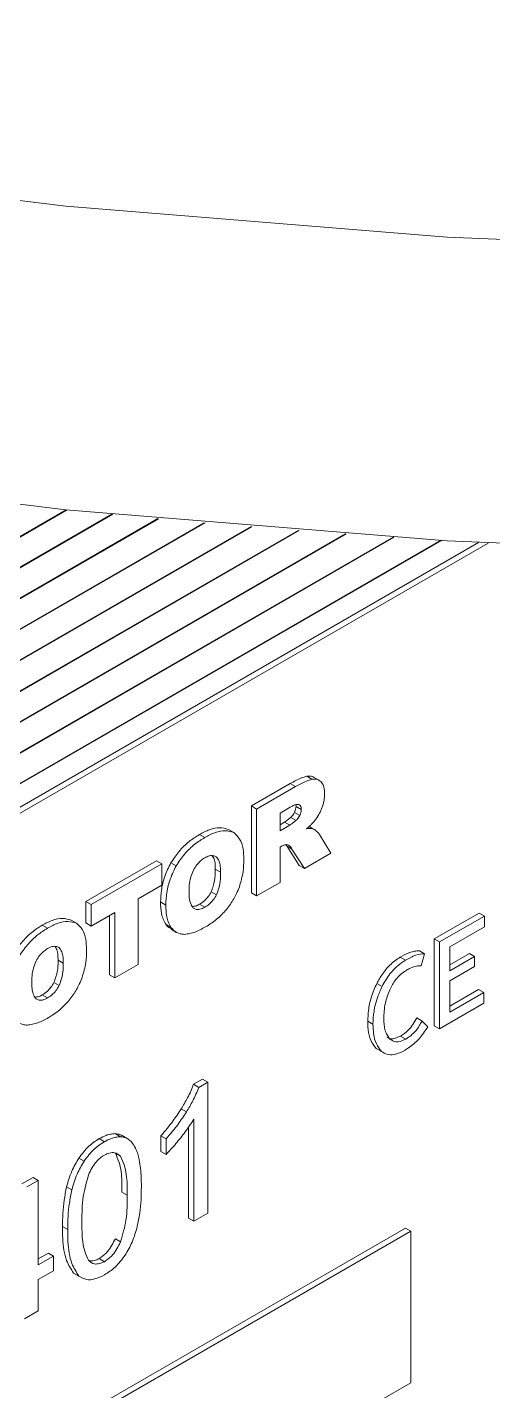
# Model space of a CAD drawing. Header units: millimetres. Extents: x -489 to 1607, y 116 to 1738.
# Drawn here: x 1273.38 to 1279.64, y 1299.07 to 1317.41 of the extents above; entities that cross this region are included whole.
import ezdxf

# ---------------------------------------------------------------- set-up
doc = ezdxf.new("R2010")
doc.units = ezdxf.units.MM

msp = doc.modelspace()

# ---------------------------------------------------------------- linework, layer by layer
at = {"color": 7, "linetype": 'Continuous', "lineweight": 15}
for p, q in [((1263.011, 1304.632), (1273.905, 1310.921)), ((1273.915, 1310.92), (1263.011, 1304.625)), ((1263.011, 1304.217), (1274.519, 1310.861)), ((1274.529, 1310.86), (1263.011, 1304.21)), ((1263.011, 1303.802), (1275.137, 1310.802)), ((1275.148, 1310.801), (1263.011, 1303.795)), ((1263.011, 1303.387), (1275.76, 1310.747)), ((1275.77, 1310.746), (1263.011, 1303.38)), ((1263.011, 1302.971), (1276.388, 1310.694)), ((1276.398, 1310.693), (1263.011, 1302.964)), ((1263.011, 1302.556), (1277.02, 1310.644)), ((1277.031, 1310.643), (1263.011, 1302.549)), ((1263.011, 1302.141), (1277.657, 1310.596)), ((1277.668, 1310.595), (1263.011, 1302.134)), ((1263.011, 1301.726), (1278.299, 1310.552)), ((1278.31, 1310.551), (1263.011, 1301.719)), ((1278.957, 1310.51), (1263.011, 1301.304)), ((1263.011, 1301.311), (1278.947, 1310.51)), ((1279.446, 1310.48), (1262.485, 1300.689)), ((1262.556, 1300.648), (1279.575, 1310.473)), ((1276.915, 1307.237), (1276.393, 1306.936)), ((1276.464, 1306.895), (1276.986, 1307.196)), ((1276.986, 1307.196), (1276.915, 1307.237)), ((1277.207, 1307.295), (1277.137, 1307.336)), ((1277.299, 1307.284), (1277.228, 1307.325)), ((1276.464, 1306.895), (1276.393, 1306.936)), ((1276.393, 1306.936), (1276.393, 1305.767)), ((1276.464, 1305.726), (1276.464, 1306.895)), ((1276.916, 1306.92), (1276.778, 1306.84)), ((1276.778, 1306.84), (1276.778, 1306.603)), ((1277.044, 1306.808), (1276.973, 1306.849)), ((1276.99, 1306.952), (1276.993, 1306.928)), ((1277.064, 1306.888), (1276.993, 1306.928)), ((1276.84, 1306.72), (1276.778, 1306.684)), ((1276.778, 1306.603), (1276.91, 1306.679)), ((1276.91, 1306.679), (1276.84, 1306.72)), ((1276.993, 1306.742), (1276.922, 1306.783)), ((1277.215, 1306.632), (1277.168, 1306.659)), ((1277.234, 1306.622), (1277.169, 1306.66)), ((1275.765, 1306.511), (1275.695, 1306.552)), ((1276.155, 1306.579), (1276.084, 1306.62)), ((1277.308, 1306.552), (1277.46, 1306.301)), ((1276.806, 1306.398), (1276.778, 1306.382)), ((1276.778, 1306.382), (1276.778, 1305.907)), ((1276.857, 1306.415), (1276.869, 1306.398)), ((1276.939, 1306.357), (1276.869, 1306.398)), ((1276.869, 1306.398), (1277.036, 1306.137)), ((1277.107, 1306.097), (1276.939, 1306.357)), ((1277.46, 1306.301), (1277.107, 1306.097)), ((1275.118, 1306.199), (1274.167, 1305.65)), ((1274.238, 1305.61), (1275.189, 1306.159)), ((1275.189, 1306.159), (1275.118, 1306.199)), ((1275.189, 1306.159), (1275.189, 1305.87)), ((1275.381, 1306.13), (1275.31, 1306.171)), ((1277.107, 1306.097), (1277.036, 1306.137)), ((1275.979, 1306.044), (1275.908, 1306.084)), ((1276.778, 1305.907), (1276.464, 1305.726)), ((1275.189, 1305.87), (1274.87, 1305.686)), ((1275.924, 1305.74), (1275.853, 1305.781)), ((1276.464, 1305.726), (1276.393, 1305.767)), ((1274.238, 1305.61), (1274.167, 1305.65)), ((1274.167, 1305.65), (1274.167, 1305.362)), ((1274.238, 1305.61), (1274.238, 1305.321)), ((1274.87, 1305.686), (1274.87, 1304.805)), ((1275.243, 1305.604), (1275.172, 1305.645)), ((1275.767, 1305.574), (1275.697, 1305.615)), ((1274.04, 1305.359), (1273.97, 1305.4)), ((1274.238, 1305.321), (1274.167, 1305.362)), ((1274.238, 1305.321), (1274.557, 1305.505)), ((1274.486, 1305.464), (1274.486, 1304.666)), ((1274.557, 1304.625), (1274.557, 1305.505)), ((1279.456, 1305.496), (1278.852, 1305.147)), ((1278.923, 1305.107), (1279.527, 1305.455)), ((1279.456, 1305.496), (1279.527, 1305.455)), ((1279.527, 1305.312), (1279.527, 1305.455)), ((1273.651, 1305.291), (1273.58, 1305.332)), ((1275.312, 1305.303), (1275.242, 1305.344)), ((1275.314, 1305.277), (1275.384, 1305.236)), ((1279.061, 1305.043), (1279.527, 1305.312)), ((1278.923, 1305.107), (1278.852, 1305.147)), ((1278.852, 1305.147), (1278.852, 1303.979)), ((1278.923, 1303.938), (1278.923, 1305.107)), ((1279.061, 1304.718), (1279.061, 1305.043)), ((1273.864, 1304.823), (1273.794, 1304.864)), ((1278.464, 1304.862), (1278.393, 1304.903)), ((1278.722, 1304.948), (1278.652, 1304.989)), ((1278.722, 1304.948), (1278.676, 1304.785)), ((1279.324, 1304.952), (1279.061, 1304.8)), ((1279.395, 1304.911), (1279.061, 1304.718)), ((1279.395, 1304.911), (1279.324, 1304.952)), ((1279.395, 1304.776), (1279.395, 1304.911)), ((1274.557, 1304.625), (1274.486, 1304.666)), ((1274.87, 1304.805), (1274.557, 1304.625)), ((1279.061, 1304.583), (1279.395, 1304.776)), ((1273.809, 1304.519), (1273.738, 1304.56)), ((1278.079, 1304.548), (1278.15, 1304.507)), ((1279.061, 1304.162), (1279.061, 1304.583)), ((1279.448, 1304.467), (1279.061, 1304.243)), ((1279.519, 1304.426), (1279.448, 1304.467)), ((1273.653, 1304.353), (1273.582, 1304.394)), ((1279.519, 1304.283), (1278.923, 1303.938)), ((1279.519, 1304.426), (1279.061, 1304.162)), ((1279.519, 1304.283), (1279.519, 1304.426)), ((1278.688, 1304.043), (1278.617, 1304.084)), ((1278.028, 1304.003), (1277.958, 1304.043)), ((1278.688, 1304.043), (1278.764, 1303.965)), ((1278.923, 1303.938), (1278.852, 1303.979)), ((1278.469, 1303.8), (1278.398, 1303.841)), ((1278.142, 1303.633), (1278.072, 1303.674)), ((1275.735, 1303.261), (1275.615, 1303.192)), ((1275.686, 1303.151), (1275.615, 1303.192)), ((1275.806, 1303.221), (1275.686, 1303.151)), ((1275.735, 1303.261), (1275.806, 1303.221)), ((1275.806, 1301.46), (1275.806, 1303.221)), ((1275.52, 1302.821), (1275.449, 1302.862)), ((1275.549, 1302.616), (1275.549, 1301.393)), ((1275.619, 1302.724), (1275.619, 1301.352)), ((1274.419, 1302.42), (1274.348, 1302.461)), ((1274.633, 1302.487), (1274.563, 1302.528)), ((1274.725, 1302.462), (1274.654, 1302.503)), ((1275.247, 1302.458), (1275.176, 1302.498)), ((1275.176, 1302.498), (1275.176, 1302.29)), ((1275.247, 1302.458), (1275.247, 1302.249)), ((1274.635, 1302.224), (1274.564, 1302.265)), ((1275.247, 1302.249), (1275.176, 1302.29)), ((1274.144, 1302.158), (1274.073, 1302.199)), ((1273.457, 1301.939), (1273.305, 1301.852)), ((1273.376, 1301.811), (1273.528, 1301.899)), ((1273.528, 1301.899), (1273.457, 1301.939)), ((1273.528, 1301.899), (1273.528, 1300.762)), ((1273.979, 1301.771), (1273.909, 1301.812)), ((1274.722, 1301.699), (1274.652, 1301.74)), ((1275.619, 1301.352), (1275.549, 1301.393)), ((1275.619, 1301.352), (1275.806, 1301.46)), ((1278.466, 1301.259), (1264.324, 1293.095)), ((1264.395, 1293.054), (1278.537, 1301.218)), ((1273.924, 1301.238), (1273.853, 1301.279)), ((1278.537, 1301.218), (1278.466, 1301.259)), ((1278.537, 1301.218), (1278.537, 1299.177)), ((1274.635, 1301.075), (1274.564, 1301.115)), ((1273.663, 1300.922), (1273.528, 1300.844)), ((1273.528, 1300.762), (1273.733, 1300.881)), ((1273.733, 1300.881), (1273.663, 1300.922)), ((1273.733, 1300.881), (1273.733, 1300.683)), ((1274.419, 1300.806), (1274.348, 1300.847)), ((1273.733, 1300.683), (1273.528, 1300.565)), ((1274.003, 1300.653), (1274.074, 1300.612)), ((1273.528, 1300.565), (1273.528, 1300.145)), ((1273.528, 1300.145), (1273.342, 1300.037)), ((1278.537, 1299.177), (1264.395, 1291.013))]:
    msp.add_line(p, q, dxfattribs=at)
at = {"color": 7, "linetype": 'Continuous', "lineweight": 15, "flags": 128}
for points in [[(1258.987, 1317.461), (1263.856, 1316.445), (1268.835, 1315.625), (1273.899, 1315.005), (1279.026, 1314.588), (1284.191, 1314.377), (1289.368, 1314.371), (1294.534, 1314.572), (1299.663, 1314.978), (1304.732, 1315.588), (1309.716, 1316.398), (1314.591, 1317.404), (1319.334, 1318.602)], [(1245.269, 1317.553), (1249.671, 1315.98), (1254.251, 1314.587), (1258.987, 1313.379), (1263.856, 1312.362), (1268.835, 1311.542), (1273.899, 1310.922), (1279.026, 1310.505), (1284.191, 1310.294), (1289.368, 1310.288), (1294.534, 1310.489), (1299.663, 1310.895), (1304.732, 1311.505), (1309.716, 1312.315), (1314.591, 1313.321), (1319.334, 1314.519), (1323.923, 1315.904), (1328.335, 1317.467)]]:
    msp.add_lwpolyline(points, dxfattribs=at)
at = {"color": 7, "linetype": 'Continuous', "lineweight": 15}
for points, knots in [([(1277.137, 1307.336), (1277.114, 1307.329), (1277.066, 1307.314), (1276.991, 1307.28), (1276.94, 1307.251), (1276.915, 1307.237)], [0, 0, 0, 0, 0.316158, 0.656372, 1, 1, 1, 1]), ([(1276.986, 1307.196), (1277.009, 1307.209), (1277.058, 1307.237), (1277.133, 1307.272), (1277.182, 1307.287), (1277.207, 1307.295)], [0, 0, 0, 0, 0.316096, 0.656052, 1, 1, 1, 1]), ([(1277.227, 1307.324), (1277.225, 1307.326), (1277.21, 1307.337), (1277.178, 1307.34), (1277.148, 1307.337), (1277.137, 1307.336)], [0, 0, 0, 0, 0.091011, 0.649149, 1, 1, 1, 1]), ([(1277.207, 1307.295), (1277.225, 1307.297), (1277.262, 1307.301), (1277.302, 1307.285), (1277.323, 1307.267), (1277.331, 1307.26)], [0, 0, 0, 0, 0.373193, 0.751163, 1, 1, 1, 1]), ([(1277.331, 1307.26), (1277.343, 1307.243), (1277.362, 1307.216), (1277.375, 1307.158), (1277.377, 1307.12), (1277.378, 1307.098)], [0, 0, 0, 0, 0.409553, 0.660386, 1, 1, 1, 1]), ([(1277.378, 1307.098), (1277.377, 1307.069), (1277.375, 1307.024), (1277.359, 1306.959), (1277.348, 1306.926), (1277.342, 1306.909)], [0, 0, 0, 0, 0.486384, 0.741156, 1, 1, 1, 1]), ([(1277.033, 1306.957), (1277.022, 1306.957), (1276.997, 1306.958), (1276.957, 1306.944), (1276.928, 1306.927), (1276.916, 1306.92)], [0, 0, 0, 0, 0.291708, 0.691834, 1, 1, 1, 1]), ([(1276.973, 1306.849), (1276.97, 1306.843), (1276.961, 1306.826), (1276.944, 1306.803), (1276.929, 1306.789), (1276.922, 1306.783)], [0, 0, 0, 0, 0.255132, 0.651252, 1, 1, 1, 1]), ([(1276.993, 1306.928), (1276.993, 1306.922), (1276.992, 1306.905), (1276.985, 1306.878), (1276.977, 1306.858), (1276.973, 1306.849)], [0, 0, 0, 0, 0.254504, 0.69253, 1, 1, 1, 1]), ([(1277.064, 1306.888), (1277.063, 1306.898), (1277.062, 1306.918), (1277.052, 1306.943), (1277.039, 1306.952), (1277.033, 1306.957)], [0, 0, 0, 0, 0.322912, 0.651053, 1, 1, 1, 1]), ([(1277.044, 1306.808), (1277.047, 1306.815), (1277.055, 1306.834), (1277.062, 1306.861), (1277.063, 1306.88), (1277.064, 1306.888)], [0, 0, 0, 0, 0.254432, 0.685844, 1, 1, 1, 1]), ([(1277.342, 1306.909), (1277.335, 1306.894), (1277.322, 1306.864), (1277.292, 1306.804), (1277.263, 1306.764), (1277.243, 1306.738)], [0, 0, 0, 0, 0.250517, 0.501576, 1, 1, 1, 1]), ([(1276.084, 1306.62), (1276.046, 1306.632), (1275.97, 1306.655), (1275.833, 1306.626), (1275.74, 1306.576), (1275.695, 1306.552)], [0, 0, 0, 0, 0.3359482, 0.6770236, 1, 1, 1, 1]), ([(1276.922, 1306.783), (1276.911, 1306.774), (1276.892, 1306.757), (1276.864, 1306.736), (1276.848, 1306.725), (1276.84, 1306.72)], [0, 0, 0, 0, 0.420378, 0.709686, 1, 1, 1, 1]), ([(1276.91, 1306.679), (1276.922, 1306.687), (1276.942, 1306.7), (1276.969, 1306.722), (1276.985, 1306.736), (1276.993, 1306.742)], [0, 0, 0, 0, 0.420529, 0.709968, 1, 1, 1, 1]), ([(1276.993, 1306.742), (1276.998, 1306.747), (1277.011, 1306.758), (1277.029, 1306.781), (1277.039, 1306.8), (1277.044, 1306.808)], [0, 0, 0, 0, 0.255091, 0.647186, 1, 1, 1, 1]), ([(1277.243, 1306.738), (1277.233, 1306.725), (1277.212, 1306.701), (1277.175, 1306.664), (1277.148, 1306.641), (1277.133, 1306.628)], [0, 0, 0, 0, 0.3014697, 0.6033253, 1, 1, 1, 1]), ([(1275.695, 1306.552), (1275.647, 1306.523), (1275.552, 1306.463), (1275.418, 1306.33), (1275.345, 1306.222), (1275.31, 1306.171)], [0, 0, 0, 0, 0.338809, 0.682425, 1, 1, 1, 1]), ([(1275.381, 1306.13), (1275.418, 1306.185), (1275.494, 1306.297), (1275.629, 1306.426), (1275.721, 1306.484), (1275.765, 1306.511)], [0, 0, 0, 0, 0.33888, 0.683183, 1, 1, 1, 1]), ([(1275.765, 1306.511), (1275.813, 1306.537), (1275.908, 1306.587), (1276.044, 1306.613), (1276.118, 1306.59), (1276.155, 1306.579)], [0, 0, 0, 0, 0.335809, 0.676155, 1, 1, 1, 1]), ([(1276.155, 1306.579), (1276.184, 1306.553), (1276.243, 1306.5), (1276.286, 1306.37), (1276.29, 1306.267), (1276.292, 1306.219)], [0, 0, 0, 0, 0.342802, 0.691279, 1, 1, 1, 1]), ([(1277.133, 1306.628), (1277.144, 1306.63), (1277.164, 1306.634), (1277.191, 1306.635), (1277.207, 1306.633), (1277.215, 1306.632)], [0, 0, 0, 0, 0.393712, 0.695536, 1, 1, 1, 1]), ([(1277.215, 1306.632), (1277.224, 1306.628), (1277.237, 1306.622), (1277.253, 1306.609), (1277.261, 1306.603), (1277.265, 1306.599)], [0, 0, 0, 0, 0.497307, 0.748419, 1, 1, 1, 1]), ([(1277.265, 1306.599), (1277.273, 1306.592), (1277.285, 1306.582), (1277.299, 1306.566), (1277.305, 1306.556), (1277.308, 1306.552)], [0, 0, 0, 0, 0.4982544, 0.7488639, 1, 1, 1, 1]), ([(1276.883, 1306.415), (1276.873, 1306.416), (1276.854, 1306.418), (1276.826, 1306.408), (1276.811, 1306.4), (1276.806, 1306.398)], [0, 0, 0, 0, 0.413272, 0.831409, 1, 1, 1, 1]), ([(1276.939, 1306.357), (1276.934, 1306.366), (1276.924, 1306.383), (1276.905, 1306.403), (1276.89, 1306.411), (1276.883, 1306.415)], [0, 0, 0, 0, 0.364836, 0.679161, 1, 1, 1, 1]), ([(1275.31, 1306.171), (1275.281, 1306.111), (1275.222, 1305.989), (1275.178, 1305.807), (1275.174, 1305.698), (1275.172, 1305.645)], [0, 0, 0, 0, 0.337805, 0.680967, 1, 1, 1, 1]), ([(1275.243, 1305.604), (1275.245, 1305.66), (1275.249, 1305.772), (1275.296, 1305.955), (1275.353, 1306.073), (1275.381, 1306.13)], [0, 0, 0, 0, 0.337748, 0.680212, 1, 1, 1, 1]), ([(1275.765, 1306.237), (1275.747, 1306.225), (1275.71, 1306.201), (1275.656, 1306.145), (1275.628, 1306.097), (1275.613, 1306.072)], [0, 0, 0, 0, 0.3183854, 0.6417232, 1, 1, 1, 1]), ([(1275.921, 1306.252), (1275.908, 1306.258), (1275.881, 1306.271), (1275.827, 1306.269), (1275.787, 1306.249), (1275.765, 1306.237)], [0, 0, 0, 0, 0.309944, 0.624525, 1, 1, 1, 1]), ([(1275.867, 1306.267), (1275.873, 1306.258), (1275.892, 1306.233), (1275.907, 1306.171), (1275.908, 1306.114), (1275.908, 1306.084)], [0, 0, 0, 0, 0.192759, 0.578717, 1, 1, 1, 1]), ([(1275.979, 1306.044), (1275.978, 1306.071), (1275.978, 1306.125), (1275.961, 1306.2), (1275.935, 1306.234), (1275.921, 1306.252)], [0, 0, 0, 0, 0.320954, 0.644468, 1, 1, 1, 1]), ([(1276.292, 1306.219), (1276.29, 1306.164), (1276.289, 1306.078), (1276.262, 1305.951), (1276.242, 1305.883), (1276.232, 1305.849)], [0, 0, 0, 0, 0.472765, 0.73442, 1, 1, 1, 1]), ([(1275.613, 1306.072), (1275.601, 1306.042), (1275.574, 1305.973), (1275.556, 1305.874), (1275.556, 1305.812), (1275.555, 1305.783)], [0, 0, 0, 0, 0.304263, 0.684963, 1, 1, 1, 1]), ([(1275.908, 1306.084), (1275.908, 1306.057), (1275.909, 1305.986), (1275.89, 1305.882), (1275.862, 1305.807), (1275.853, 1305.781)], [0, 0, 0, 0, 0.288595, 0.753193, 1, 1, 1, 1]), ([(1275.924, 1305.74), (1275.935, 1305.77), (1275.962, 1305.842), (1275.979, 1305.947), (1275.979, 1306.014), (1275.979, 1306.044)], [0, 0, 0, 0, 0.288425, 0.681381, 1, 1, 1, 1]), ([(1275.555, 1305.783), (1275.556, 1305.756), (1275.556, 1305.693), (1275.574, 1305.615), (1275.601, 1305.577), (1275.612, 1305.562)], [0, 0, 0, 0, 0.3062594, 0.7177184, 1, 1, 1, 1]), ([(1275.853, 1305.781), (1275.84, 1305.76), (1275.814, 1305.717), (1275.761, 1305.656), (1275.72, 1305.63), (1275.697, 1305.615)], [0, 0, 0, 0, 0.299003, 0.602146, 1, 1, 1, 1]), ([(1275.767, 1305.574), (1275.787, 1305.587), (1275.826, 1305.612), (1275.881, 1305.67), (1275.91, 1305.717), (1275.924, 1305.74)], [0, 0, 0, 0, 0.334332, 0.674663, 1, 1, 1, 1]), ([(1276.232, 1305.849), (1276.22, 1305.819), (1276.187, 1305.739), (1276.127, 1305.635), (1276.077, 1305.569), (1276.059, 1305.545)], [0, 0, 0, 0, 0.283196, 0.744182, 1, 1, 1, 1]), ([(1275.172, 1305.645), (1275.173, 1305.591), (1275.176, 1305.506), (1275.207, 1305.41), (1275.23, 1305.366), (1275.242, 1305.344)], [0, 0, 0, 0, 0.4617787, 0.7282196, 1, 1, 1, 1]), ([(1275.312, 1305.303), (1275.292, 1305.341), (1275.26, 1305.402), (1275.246, 1305.511), (1275.244, 1305.573), (1275.243, 1305.604)], [0, 0, 0, 0, 0.462018, 0.728947, 1, 1, 1, 1]), ([(1275.697, 1305.615), (1275.678, 1305.605), (1275.643, 1305.586), (1275.611, 1305.586), (1275.597, 1305.586)], [0, 0, 0, 0, 0.549938, 1, 1, 1, 1]), ([(1275.612, 1305.562), (1275.625, 1305.555), (1275.651, 1305.542), (1275.704, 1305.542), (1275.745, 1305.563), (1275.767, 1305.574)], [0, 0, 0, 0, 0.304635, 0.613682, 1, 1, 1, 1]), ([(1276.059, 1305.545), (1276.016, 1305.498), (1275.949, 1305.426), (1275.852, 1305.356), (1275.803, 1305.325), (1275.778, 1305.31)], [0, 0, 0, 0, 0.4870959, 0.7420281, 1, 1, 1, 1]), ([(1273.97, 1305.4), (1273.932, 1305.411), (1273.856, 1305.434), (1273.719, 1305.405), (1273.626, 1305.356), (1273.58, 1305.332)], [0, 0, 0, 0, 0.3359486, 0.6770481, 1, 1, 1, 1]), ([(1273.651, 1305.291), (1273.698, 1305.316), (1273.793, 1305.367), (1273.929, 1305.392), (1274.004, 1305.37), (1274.04, 1305.359)], [0, 0, 0, 0, 0.33581, 0.676134, 1, 1, 1, 1]), ([(1274.04, 1305.359), (1274.07, 1305.333), (1274.129, 1305.28), (1274.171, 1305.149), (1274.175, 1305.047), (1274.177, 1304.999)], [0, 0, 0, 0, 0.342802, 0.691279, 1, 1, 1, 1]), ([(1273.58, 1305.332), (1273.533, 1305.302), (1273.438, 1305.242), (1273.304, 1305.109), (1273.231, 1305.002), (1273.196, 1304.95)], [0, 0, 0, 0, 0.338808, 0.682447, 1, 1, 1, 1]), ([(1273.266, 1304.909), (1273.304, 1304.964), (1273.379, 1305.076), (1273.515, 1305.205), (1273.607, 1305.263), (1273.651, 1305.291)], [0, 0, 0, 0, 0.33888, 0.683183, 1, 1, 1, 1]), ([(1275.242, 1305.344), (1275.254, 1305.328), (1275.275, 1305.301), (1275.305, 1305.288), (1275.317, 1305.283)], [0, 0, 0, 0, 0.597848, 1, 1, 1, 1]), ([(1275.494, 1305.209), (1275.474, 1305.211), (1275.42, 1305.216), (1275.359, 1305.249), (1275.325, 1305.289), (1275.312, 1305.303)], [0, 0, 0, 0, 0.278876, 0.731705, 1, 1, 1, 1]), ([(1275.778, 1305.31), (1275.73, 1305.284), (1275.658, 1305.244), (1275.564, 1305.219), (1275.518, 1305.212), (1275.494, 1305.209)], [0, 0, 0, 0, 0.487142, 0.74201, 1, 1, 1, 1]), ([(1273.65, 1305.017), (1273.632, 1305.005), (1273.596, 1304.981), (1273.541, 1304.924), (1273.513, 1304.877), (1273.498, 1304.852)], [0, 0, 0, 0, 0.318382, 0.641774, 1, 1, 1, 1]), ([(1273.807, 1305.031), (1273.793, 1305.037), (1273.767, 1305.05), (1273.713, 1305.048), (1273.672, 1305.028), (1273.65, 1305.017)], [0, 0, 0, 0, 0.309995, 0.62458, 1, 1, 1, 1]), ([(1273.753, 1305.046), (1273.759, 1305.038), (1273.777, 1305.013), (1273.792, 1304.951), (1273.793, 1304.894), (1273.794, 1304.864)], [0, 0, 0, 0, 0.192782, 0.578728, 1, 1, 1, 1]), ([(1273.864, 1304.823), (1273.864, 1304.85), (1273.863, 1304.904), (1273.847, 1304.979), (1273.82, 1305.013), (1273.807, 1305.031)], [0, 0, 0, 0, 0.320954, 0.644468, 1, 1, 1, 1]), ([(1274.177, 1304.999), (1274.176, 1304.943), (1274.174, 1304.857), (1274.147, 1304.73), (1274.127, 1304.662), (1274.117, 1304.628)], [0, 0, 0, 0, 0.472765, 0.73442, 1, 1, 1, 1]), ([(1273.498, 1304.852), (1273.486, 1304.821), (1273.459, 1304.753), (1273.442, 1304.653), (1273.441, 1304.591), (1273.441, 1304.563)], [0, 0, 0, 0, 0.304263, 0.684963, 1, 1, 1, 1]), ([(1273.794, 1304.864), (1273.794, 1304.837), (1273.794, 1304.766), (1273.776, 1304.661), (1273.748, 1304.586), (1273.738, 1304.56)], [0, 0, 0, 0, 0.288592, 0.753195, 1, 1, 1, 1]), ([(1273.809, 1304.519), (1273.82, 1304.55), (1273.847, 1304.622), (1273.865, 1304.726), (1273.864, 1304.793), (1273.864, 1304.823)], [0, 0, 0, 0, 0.288441, 0.681383, 1, 1, 1, 1]), ([(1278.393, 1304.903), (1278.346, 1304.87), (1278.26, 1304.812), (1278.154, 1304.679), (1278.103, 1304.59), (1278.079, 1304.548)], [0, 0, 0, 0, 0.395211, 0.712791, 1, 1, 1, 1]), ([(1278.15, 1304.507), (1278.183, 1304.566), (1278.243, 1304.672), (1278.358, 1304.789), (1278.43, 1304.838), (1278.464, 1304.862)], [0, 0, 0, 0, 0.395208, 0.712659, 1, 1, 1, 1]), ([(1278.652, 1304.989), (1278.63, 1304.987), (1278.588, 1304.984), (1278.502, 1304.963), (1278.436, 1304.927), (1278.393, 1304.903)], [0, 0, 0, 0, 0.26549, 0.517441, 1, 1, 1, 1]), ([(1278.464, 1304.862), (1278.488, 1304.875), (1278.535, 1304.901), (1278.624, 1304.94), (1278.684, 1304.945), (1278.722, 1304.948)], [0, 0, 0, 0, 0.265504, 0.531544, 1, 1, 1, 1]), ([(1274.117, 1304.628), (1274.105, 1304.598), (1274.073, 1304.518), (1274.013, 1304.414), (1273.963, 1304.348), (1273.945, 1304.324)], [0, 0, 0, 0, 0.283221, 0.74418, 1, 1, 1, 1]), ([(1278.468, 1304.72), (1278.444, 1304.704), (1278.397, 1304.67), (1278.317, 1304.588), (1278.277, 1304.511), (1278.254, 1304.465)], [0, 0, 0, 0, 0.2816058, 0.5669506, 1, 1, 1, 1]), ([(1278.676, 1304.785), (1278.655, 1304.785), (1278.605, 1304.786), (1278.533, 1304.757), (1278.484, 1304.73), (1278.468, 1304.72)], [0, 0, 0, 0, 0.326662, 0.768114, 1, 1, 1, 1]), ([(1273.441, 1304.563), (1273.441, 1304.536), (1273.442, 1304.472), (1273.46, 1304.394), (1273.487, 1304.357), (1273.498, 1304.341)], [0, 0, 0, 0, 0.306266, 0.717734, 1, 1, 1, 1]), ([(1273.738, 1304.56), (1273.726, 1304.539), (1273.7, 1304.497), (1273.647, 1304.436), (1273.606, 1304.409), (1273.582, 1304.394)], [0, 0, 0, 0, 0.29897, 0.602127, 1, 1, 1, 1]), ([(1273.653, 1304.353), (1273.672, 1304.366), (1273.712, 1304.391), (1273.767, 1304.449), (1273.795, 1304.496), (1273.809, 1304.519)], [0, 0, 0, 0, 0.334292, 0.674644, 1, 1, 1, 1]), ([(1278.079, 1304.548), (1278.053, 1304.487), (1278, 1304.365), (1277.964, 1304.192), (1277.96, 1304.09), (1277.958, 1304.043)], [0, 0, 0, 0, 0.352113, 0.708646, 1, 1, 1, 1]), ([(1278.028, 1304.003), (1278.031, 1304.059), (1278.035, 1304.171), (1278.08, 1304.346), (1278.128, 1304.457), (1278.15, 1304.507)], [0, 0, 0, 0, 0.352054, 0.708359, 1, 1, 1, 1]), ([(1278.254, 1304.465), (1278.231, 1304.403), (1278.194, 1304.305), (1278.177, 1304.176), (1278.174, 1304.11), (1278.173, 1304.077)], [0, 0, 0, 0, 0.456746, 0.725453, 1, 1, 1, 1]), ([(1273.582, 1304.394), (1273.563, 1304.384), (1273.528, 1304.366), (1273.497, 1304.366), (1273.483, 1304.366)], [0, 0, 0, 0, 0.549938, 1, 1, 1, 1]), ([(1273.498, 1304.341), (1273.511, 1304.335), (1273.537, 1304.321), (1273.59, 1304.322), (1273.631, 1304.342), (1273.653, 1304.353)], [0, 0, 0, 0, 0.304667, 0.6137, 1, 1, 1, 1]), ([(1273.945, 1304.324), (1273.901, 1304.277), (1273.835, 1304.205), (1273.738, 1304.135), (1273.688, 1304.104), (1273.663, 1304.089)], [0, 0, 0, 0, 0.4870959, 0.7420281, 1, 1, 1, 1]), ([(1273.38, 1303.988), (1273.36, 1303.99), (1273.306, 1303.995), (1273.244, 1304.029), (1273.211, 1304.068), (1273.198, 1304.083)], [0, 0, 0, 0, 0.278908, 0.731732, 1, 1, 1, 1]), ([(1273.663, 1304.089), (1273.616, 1304.063), (1273.544, 1304.023), (1273.45, 1303.998), (1273.403, 1303.992), (1273.38, 1303.988)], [0, 0, 0, 0, 0.4871417, 0.7420443, 1, 1, 1, 1]), ([(1278.173, 1304.077), (1278.175, 1304.023), (1278.178, 1303.94), (1278.216, 1303.855), (1278.242, 1303.819), (1278.256, 1303.801)], [0, 0, 0, 0, 0.478291, 0.735568, 1, 1, 1, 1]), ([(1278.617, 1304.084), (1278.601, 1304.055), (1278.568, 1303.996), (1278.494, 1303.904), (1278.434, 1303.864), (1278.398, 1303.841)], [0, 0, 0, 0, 0.284265, 0.572304, 1, 1, 1, 1]), ([(1277.958, 1304.043), (1277.959, 1303.99), (1277.963, 1303.882), (1278.005, 1303.758), (1278.051, 1303.7), (1278.072, 1303.674)], [0, 0, 0, 0, 0.353717, 0.711453, 1, 1, 1, 1]), ([(1278.142, 1303.633), (1278.117, 1303.665), (1278.066, 1303.729), (1278.033, 1303.862), (1278.03, 1303.959), (1278.028, 1304.003)], [0, 0, 0, 0, 0.353807, 0.711915, 1, 1, 1, 1]), ([(1278.764, 1303.965), (1278.727, 1303.908), (1278.651, 1303.794), (1278.537, 1303.703), (1278.472, 1303.66), (1278.454, 1303.648)], [0, 0, 0, 0, 0.418436, 0.8458119, 1, 1, 1, 1]), ([(1278.469, 1303.8), (1278.492, 1303.816), (1278.54, 1303.847), (1278.621, 1303.924), (1278.663, 1303.998), (1278.688, 1304.043)], [0, 0, 0, 0, 0.2842674, 0.571768, 1, 1, 1, 1]), ([(1278.398, 1303.841), (1278.375, 1303.83), (1278.328, 1303.809), (1278.261, 1303.798), (1278.23, 1303.818), (1278.215, 1303.827)], [0, 0, 0, 0, 0.344366, 0.69312, 1, 1, 1, 1]), ([(1278.256, 1303.801), (1278.272, 1303.79), (1278.304, 1303.768), (1278.375, 1303.756), (1278.434, 1303.784), (1278.469, 1303.8)], [0, 0, 0, 0, 0.287269, 0.578047, 1, 1, 1, 1]), ([(1278.454, 1303.648), (1278.407, 1303.625), (1278.321, 1303.582), (1278.216, 1303.59), (1278.166, 1303.619), (1278.142, 1303.633)], [0, 0, 0, 0, 0.400531, 0.716787, 1, 1, 1, 1]), ([(1275.615, 1303.192), (1275.603, 1303.162), (1275.579, 1303.101), (1275.526, 1302.989), (1275.479, 1302.911), (1275.449, 1302.862)], [0, 0, 0, 0, 0.268532, 0.537494, 1, 1, 1, 1]), ([(1275.686, 1303.151), (1275.674, 1303.121), (1275.649, 1303.06), (1275.597, 1302.948), (1275.55, 1302.87), (1275.52, 1302.821)], [0, 0, 0, 0, 0.268532, 0.537494, 1, 1, 1, 1]), ([(1275.449, 1302.862), (1275.413, 1302.806), (1275.352, 1302.714), (1275.259, 1302.595), (1275.204, 1302.531), (1275.176, 1302.498)], [0, 0, 0, 0, 0.4321992, 0.715229, 1, 1, 1, 1]), ([(1275.52, 1302.821), (1275.484, 1302.765), (1275.423, 1302.673), (1275.33, 1302.554), (1275.274, 1302.49), (1275.247, 1302.458)], [0, 0, 0, 0, 0.4321992, 0.715229, 1, 1, 1, 1]), ([(1275.443, 1302.474), (1275.463, 1302.5), (1275.504, 1302.552), (1275.564, 1302.636), (1275.601, 1302.695), (1275.619, 1302.724)], [0, 0, 0, 0, 0.323269, 0.66048, 1, 1, 1, 1]), ([(1274.348, 1302.461), (1274.3, 1302.43), (1274.227, 1302.384), (1274.137, 1302.284), (1274.095, 1302.228), (1274.073, 1302.199)], [0, 0, 0, 0, 0.482508, 0.737569, 1, 1, 1, 1]), ([(1274.563, 1302.528), (1274.541, 1302.526), (1274.502, 1302.524), (1274.43, 1302.504), (1274.379, 1302.477), (1274.348, 1302.461)], [0, 0, 0, 0, 0.318811, 0.583252, 1, 1, 1, 1]), ([(1274.633, 1302.487), (1274.612, 1302.486), (1274.572, 1302.483), (1274.5, 1302.463), (1274.45, 1302.436), (1274.419, 1302.42)], [0, 0, 0, 0, 0.318811, 0.583252, 1, 1, 1, 1]), ([(1274.654, 1302.501), (1274.647, 1302.506), (1274.62, 1302.522), (1274.587, 1302.525), (1274.563, 1302.528)], [0, 0, 0, 0, 0.253725, 1, 1, 1, 1]), ([(1274.786, 1302.411), (1274.772, 1302.425), (1274.747, 1302.45), (1274.697, 1302.478), (1274.658, 1302.484), (1274.633, 1302.487)], [0, 0, 0, 0, 0.336765, 0.594549, 1, 1, 1, 1]), ([(1275.247, 1302.249), (1275.268, 1302.272), (1275.313, 1302.319), (1275.379, 1302.394), (1275.421, 1302.447), (1275.443, 1302.474)], [0, 0, 0, 0, 0.323095, 0.660977, 1, 1, 1, 1]), ([(1274.419, 1302.42), (1274.371, 1302.39), (1274.298, 1302.343), (1274.208, 1302.244), (1274.165, 1302.187), (1274.144, 1302.158)], [0, 0, 0, 0, 0.482508, 0.737569, 1, 1, 1, 1]), ([(1274.212, 1301.997), (1274.227, 1302.026), (1274.258, 1302.086), (1274.327, 1302.178), (1274.384, 1302.218), (1274.417, 1302.241)], [0, 0, 0, 0, 0.294261, 0.592955, 1, 1, 1, 1]), ([(1274.417, 1302.241), (1274.44, 1302.25), (1274.487, 1302.27), (1274.57, 1302.28), (1274.61, 1302.245), (1274.635, 1302.224)], [0, 0, 0, 0, 0.272886, 0.549081, 1, 1, 1, 1]), ([(1274.564, 1302.265), (1274.582, 1302.225), (1274.632, 1302.117), (1274.654, 1301.931), (1274.652, 1301.788), (1274.652, 1301.74)], [0, 0, 0, 0, 0.2772522, 0.7556586, 1, 1, 1, 1]), ([(1274.88, 1302.205), (1274.873, 1302.227), (1274.861, 1302.272), (1274.832, 1302.344), (1274.803, 1302.386), (1274.786, 1302.411)], [0, 0, 0, 0, 0.287974, 0.576288, 1, 1, 1, 1]), ([(1274.073, 1302.199), (1274.039, 1302.141), (1273.986, 1302.05), (1273.938, 1301.917), (1273.918, 1301.847), (1273.909, 1301.812)], [0, 0, 0, 0, 0.463972, 0.729618, 1, 1, 1, 1]), ([(1274.144, 1302.158), (1274.11, 1302.1), (1274.057, 1302.009), (1274.009, 1301.876), (1273.989, 1301.806), (1273.979, 1301.771)], [0, 0, 0, 0, 0.463972, 0.729618, 1, 1, 1, 1]), ([(1274.635, 1302.224), (1274.653, 1302.184), (1274.703, 1302.076), (1274.725, 1301.89), (1274.723, 1301.748), (1274.722, 1301.699)], [0, 0, 0, 0, 0.2772522, 0.7556586, 1, 1, 1, 1]), ([(1274.914, 1301.81), (1274.914, 1301.864), (1274.913, 1301.961), (1274.901, 1302.092), (1274.887, 1302.167), (1274.88, 1302.205)], [0, 0, 0, 0, 0.391533, 0.694861, 1, 1, 1, 1]), ([(1274.115, 1301.349), (1274.115, 1301.403), (1274.115, 1301.512), (1274.13, 1301.724), (1274.18, 1301.891), (1274.212, 1301.997)], [0, 0, 0, 0, 0.2684763, 0.5374603, 1, 1, 1, 1]), ([(1273.909, 1301.812), (1273.897, 1301.752), (1273.873, 1301.63), (1273.855, 1301.452), (1273.854, 1301.337), (1273.853, 1301.279)], [0, 0, 0, 0, 0.322609, 0.659365, 1, 1, 1, 1]), ([(1273.979, 1301.771), (1273.967, 1301.711), (1273.943, 1301.59), (1273.925, 1301.411), (1273.924, 1301.296), (1273.924, 1301.238)], [0, 0, 0, 0, 0.322609, 0.659365, 1, 1, 1, 1]), ([(1274.722, 1301.699), (1274.723, 1301.645), (1274.724, 1301.537), (1274.71, 1301.332), (1274.663, 1301.173), (1274.635, 1301.075)], [0, 0, 0, 0, 0.277504, 0.555633, 1, 1, 1, 1]), ([(1274.859, 1301.28), (1274.871, 1301.34), (1274.895, 1301.461), (1274.912, 1301.638), (1274.913, 1301.753), (1274.914, 1301.81)], [0, 0, 0, 0, 0.324152, 0.660217, 1, 1, 1, 1]), ([(1274.203, 1300.825), (1274.185, 1300.864), (1274.135, 1300.973), (1274.113, 1301.158), (1274.115, 1301.301), (1274.115, 1301.349)], [0, 0, 0, 0, 0.277496, 0.756754, 1, 1, 1, 1]), ([(1273.853, 1301.279), (1273.854, 1301.225), (1273.855, 1301.062), (1273.888, 1300.83), (1273.968, 1300.706), (1274.003, 1300.653)], [0, 0, 0, 0, 0.219669, 0.663035, 1, 1, 1, 1]), ([(1273.924, 1301.238), (1273.924, 1301.184), (1273.925, 1301.021), (1273.958, 1300.79), (1274.039, 1300.666), (1274.074, 1300.612)], [0, 0, 0, 0, 0.219669, 0.663035, 1, 1, 1, 1]), ([(1274.695, 1300.892), (1274.729, 1300.95), (1274.782, 1301.042), (1274.83, 1301.175), (1274.849, 1301.245), (1274.859, 1301.28)], [0, 0, 0, 0, 0.4637163, 0.7294475, 1, 1, 1, 1]), ([(1274.564, 1301.115), (1274.549, 1301.086), (1274.519, 1301.026), (1274.458, 1300.933), (1274.395, 1300.882), (1274.357, 1300.854), (1274.348, 1300.847)], [0, 0, 0, 0, 0.274057, 0.55088, 0.898684, 1, 1, 1, 1]), ([(1274.635, 1301.075), (1274.62, 1301.045), (1274.59, 1300.985), (1274.529, 1300.892), (1274.466, 1300.841), (1274.428, 1300.813), (1274.419, 1300.806)], [0, 0, 0, 0, 0.274057, 0.55088, 0.898684, 1, 1, 1, 1]), ([(1274.419, 1300.806), (1274.396, 1300.797), (1274.349, 1300.777), (1274.267, 1300.769), (1274.227, 1300.803), (1274.203, 1300.825)], [0, 0, 0, 0, 0.27454, 0.552578, 1, 1, 1, 1]), ([(1274.348, 1300.847), (1274.325, 1300.837), (1274.278, 1300.817), (1274.236, 1300.817), (1274.215, 1300.817)], [0, 0, 0, 0, 0.506089, 1, 1, 1, 1]), ([(1274.419, 1300.629), (1274.467, 1300.66), (1274.54, 1300.706), (1274.631, 1300.806), (1274.673, 1300.863), (1274.695, 1300.892)], [0, 0, 0, 0, 0.4805031, 0.7364556, 1, 1, 1, 1]), ([(1274.074, 1300.612), (1274.107, 1300.592), (1274.168, 1300.557), (1274.291, 1300.566), (1274.374, 1300.607), (1274.419, 1300.629)], [0, 0, 0, 0, 0.362298, 0.655046, 1, 1, 1, 1])]:
    msp.add_open_spline(points, degree=3, knots=knots, dxfattribs=at)

doc.saveas('drawing.dxf')
